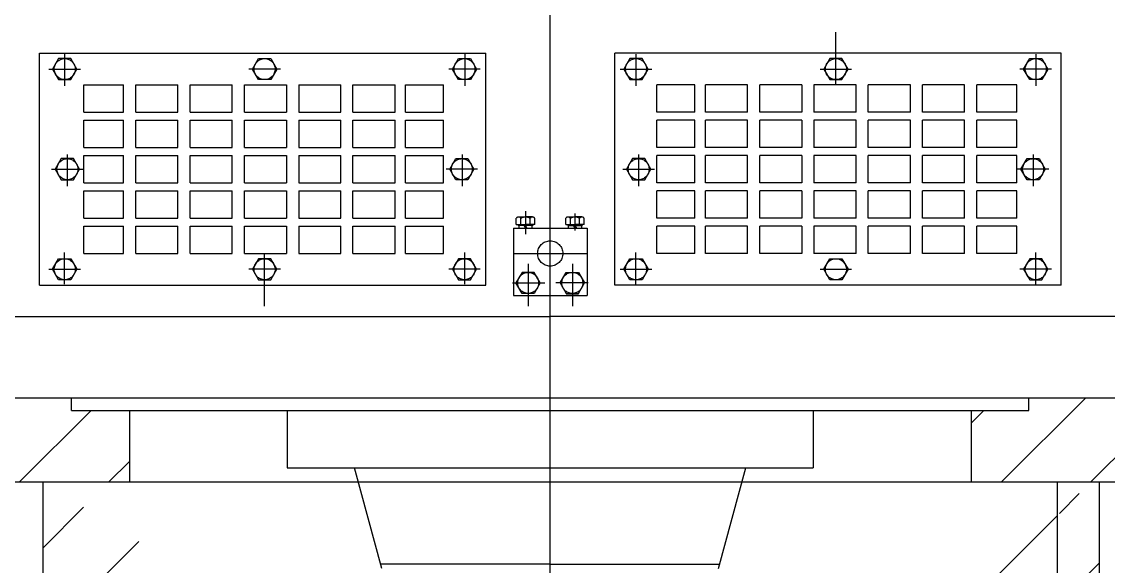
# Model space of a CAD drawing. Header units: millimetres. Extents: x 0 to 14700, y -398 to 10395.
# Drawn here: x 8429 to 8946, y 5830 to 6088 of the extents above; entities that cross this region are included whole.
import ezdxf

# ---------------------------------------------------------------- set-up
doc = ezdxf.new("R2010")
doc.units = ezdxf.units.MM
doc.header["$LTSCALE"] = 350
doc.linetypes.add('K', pattern=[2.5, 1.25, -0.25, 0.25, -0.25, 0.25, -0.25])
doc.layers.add('01', color=7, linetype='Continuous')
doc.layers.add('07', color=6, linetype='K')

# ---------------------------------------------------------------- blocks, each defined once
blk = doc.blocks.new('ererw')
at = {"layer": '07', "linetype": 'K', "ltscale": 1.5}
h = blk.add_hatch(dxfattribs=at)
h.set_pattern_fill('_USER', color=6, scale=30, angle=45, style=0, pattern_type=0)
h.set_pattern_definition([(45, (7418.683, 3841.908), (-21.2132, 21.2132), [])])
h.paths.add_polyline_path([(9749.23, 5292.4), (9776.73, 5292.4), (9776.73, 5298.4), (9899.23, 5298.4), (9899.23, 5258.4), (9749.23, 5258.4)])
h.paths.add_polyline_path([(9714.23, 4958.4), (9866.31, 4958.4), (9866.31, 4918.4), (9714.23, 4918.4)])
h.paths.add_polyline_path([(9248.23, 4958.4), (9384.23, 4958.4), (9384.23, 4918.4), (9248.23, 4918.4)])
h.paths.add_polyline_path([(9196.73, 4958.4), (9215.23, 4958.4), (9215.23, 4918.4), (9196.73, 4918.4)])
h.paths.add_polyline_path([(9178.23, 5298.4), (9178.23, 5258.4), (9349.23, 5258.4), (9349.23, 5292.4), (9321.73, 5292.4), (9321.73, 5298.4)])
edge = h.paths.add_edge_path()
edge.add_line((9790.23, 4958.4), (9790.23, 5258.4))
edge.add_line((9810.23, 4958.4), (9810.23, 5258.4))
edge.add_line((9288.23, 4958.4), (9288.23, 5258.4))
edge.add_line((9308.23, 4958.4), (9308.23, 5258.4))
at = {"layer": '07', "color": 6, "linetype": 'K', "ltscale": 1.5}
for p, q in [((9549.23, 4855.62), (9549.23, 6745.99)), ((9684.98, 5446.9), (9684.98, 5471.9)), ((9306.48, 5461.9), (9518.57, 5461.9)), ((9306.48, 5351.9), (9306.48, 5461.9)), ((9315.59, 5459.4), (9312.71, 5454.4)), ((9321.37, 5459.4), (9315.59, 5459.4)), ((9318.39, 5461.42), (9318.39, 5446.42)), ((9324.25, 5454.4), (9321.37, 5459.4)), ((9407.71, 5454.4), (9410.59, 5459.4)), ((9410.59, 5459.4), (9416.37, 5459.4)), ((9416.37, 5459.4), (9419.25, 5454.4)), ((9502.7, 5454.4), (9505.59, 5459.4)), ((9505.59, 5459.4), (9511.37, 5459.4)), ((9508.57, 5461.42), (9508.57, 5446.42)), ((9511.37, 5459.4), (9514.25, 5454.4)), ((9518.57, 5351.9), (9518.57, 5461.9)), ((9791.98, 5461.9), (9579.89, 5461.9)), ((9579.89, 5351.9), (9579.89, 5461.9)), ((9587.09, 5459.4), (9584.2, 5454.4)), ((9592.86, 5459.4), (9587.09, 5459.4)), ((9589.89, 5461.42), (9589.89, 5446.42)), ((9595.75, 5454.4), (9592.86, 5459.4)), ((9682.09, 5459.4), (9679.2, 5454.4)), ((9687.86, 5459.4), (9682.09, 5459.4)), ((9690.75, 5454.4), (9687.86, 5459.4)), ((9774.2, 5454.4), (9777.09, 5459.4)), ((9777.09, 5459.4), (9782.86, 5459.4)), ((9780.07, 5461.42), (9780.07, 5446.42)), ((9782.86, 5459.4), (9785.75, 5454.4)), ((9791.98, 5351.9), (9791.98, 5461.9)), ((9310.98, 5454.4), (9325.98, 5454.4)), ((9312.71, 5454.4), (9315.59, 5449.4)), ((9321.37, 5449.4), (9324.25, 5454.4)), ((9420.98, 5454.4), (9405.98, 5454.4)), ((9410.59, 5449.4), (9407.71, 5454.4)), ((9419.25, 5454.4), (9416.37, 5449.4)), ((9515.98, 5454.4), (9500.98, 5454.4)), ((9505.59, 5449.4), (9502.7, 5454.4)), ((9514.25, 5454.4), (9511.37, 5449.4)), ((9582.48, 5454.4), (9597.48, 5454.4)), ((9584.2, 5454.4), (9587.09, 5449.4)), ((9592.86, 5449.4), (9595.75, 5454.4)), ((9677.48, 5454.4), (9692.48, 5454.4)), ((9679.2, 5454.4), (9682.09, 5449.4)), ((9687.86, 5449.4), (9690.75, 5454.4)), ((9787.47, 5454.4), (9772.47, 5454.4)), ((9777.09, 5449.4), (9774.2, 5454.4)), ((9785.75, 5454.4), (9782.86, 5449.4)), ((9315.59, 5449.4), (9321.37, 5449.4)), ((9416.37, 5449.4), (9410.59, 5449.4)), ((9511.37, 5449.4), (9505.59, 5449.4)), ((9587.09, 5449.4), (9592.86, 5449.4)), ((9682.09, 5449.4), (9687.86, 5449.4)), ((9782.86, 5449.4), (9777.09, 5449.4)), ((9327.52, 5433.9), (9327.52, 5446.9)), ((9327.52, 5446.9), (9346.48, 5446.9)), ((9346.48, 5433.9), (9346.48, 5446.9)), ((9352.28, 5433.9), (9352.28, 5446.9)), ((9352.28, 5446.9), (9372.28, 5446.9)), ((9372.28, 5433.9), (9372.28, 5446.9)), ((9378.08, 5446.9), (9398.08, 5446.9)), ((9378.08, 5433.9), (9378.08, 5446.9)), ((9398.08, 5433.9), (9398.08, 5446.9)), ((9403.88, 5433.9), (9403.88, 5446.9)), ((9403.88, 5446.9), (9423.88, 5446.9)), ((9423.88, 5446.9), (9423.88, 5433.9)), ((9429.68, 5446.9), (9429.68, 5433.9)), ((9429.68, 5446.9), (9449.68, 5446.9)), ((9449.68, 5433.9), (9449.68, 5446.9)), ((9455.48, 5433.9), (9455.48, 5446.9)), ((9455.48, 5446.9), (9475.48, 5446.9)), ((9475.48, 5433.9), (9475.48, 5446.9)), ((9480.48, 5433.9), (9480.48, 5446.9)), ((9480.48, 5446.9), (9498.57, 5446.9)), ((9498.57, 5433.9), (9498.57, 5446.9)), ((9599.89, 5433.9), (9599.89, 5446.9)), ((9617.98, 5446.9), (9599.89, 5446.9)), ((9617.98, 5433.9), (9617.98, 5446.9)), ((9642.98, 5446.9), (9622.98, 5446.9)), ((9622.98, 5433.9), (9622.98, 5446.9)), ((9642.98, 5433.9), (9642.98, 5446.9)), ((9668.78, 5446.9), (9648.78, 5446.9)), ((9648.78, 5433.9), (9648.78, 5446.9)), ((9668.78, 5446.9), (9668.78, 5433.9)), ((9674.58, 5446.9), (9674.58, 5433.9)), ((9694.58, 5446.9), (9674.58, 5446.9)), ((9694.58, 5433.9), (9694.58, 5446.9)), ((9700.38, 5433.9), (9700.38, 5446.9)), ((9720.38, 5446.9), (9700.38, 5446.9)), ((9720.38, 5433.9), (9720.38, 5446.9)), ((9726.18, 5433.9), (9726.18, 5446.9)), ((9746.18, 5446.9), (9726.18, 5446.9)), ((9746.18, 5433.9), (9746.18, 5446.9)), ((9770.93, 5446.9), (9751.98, 5446.9)), ((9751.98, 5433.9), (9751.98, 5446.9)), ((9770.93, 5433.9), (9770.93, 5446.9)), ((9327.52, 5433.9), (9346.48, 5433.9)), ((9352.28, 5433.9), (9372.28, 5433.9)), ((9378.08, 5433.9), (9398.08, 5433.9)), ((9403.88, 5433.9), (9423.88, 5433.9)), ((9429.68, 5433.9), (9449.68, 5433.9)), ((9455.48, 5433.9), (9475.48, 5433.9)), ((9480.48, 5433.9), (9498.57, 5433.9)), ((9617.98, 5433.9), (9599.89, 5433.9)), ((9642.98, 5433.9), (9622.98, 5433.9)), ((9668.78, 5433.9), (9648.78, 5433.9)), ((9694.58, 5433.9), (9674.58, 5433.9)), ((9720.38, 5433.9), (9700.38, 5433.9)), ((9746.18, 5433.9), (9726.18, 5433.9)), ((9770.93, 5433.9), (9751.98, 5433.9)), ((9327.52, 5417.15), (9327.52, 5430.15)), ((9327.52, 5430.15), (9346.48, 5430.15)), ((9346.48, 5417.15), (9346.48, 5430.15)), ((9352.28, 5417.15), (9352.28, 5430.15)), ((9352.28, 5430.15), (9372.28, 5430.15)), ((9372.28, 5417.15), (9372.28, 5430.15)), ((9378.08, 5430.15), (9398.08, 5430.15)), ((9378.08, 5417.15), (9378.08, 5430.15)), ((9398.08, 5417.15), (9398.08, 5430.15)), ((9403.88, 5417.15), (9403.88, 5430.15)), ((9403.88, 5430.15), (9423.88, 5430.15)), ((9423.88, 5430.15), (9423.88, 5417.15)), ((9429.68, 5430.15), (9429.68, 5417.15)), ((9429.68, 5430.15), (9449.68, 5430.15)), ((9449.68, 5417.15), (9449.68, 5430.15)), ((9455.48, 5430.15), (9475.48, 5430.15)), ((9455.48, 5417.15), (9455.48, 5430.15)), ((9475.48, 5417.15), (9475.48, 5430.15)), ((9480.48, 5430.15), (9498.57, 5430.15)), ((9480.48, 5417.15), (9480.48, 5430.15)), ((9498.57, 5417.15), (9498.57, 5430.15)), ((9599.89, 5417.15), (9599.89, 5430.15)), ((9617.98, 5430.15), (9599.89, 5430.15)), ((9617.98, 5417.15), (9617.98, 5430.15)), ((9642.98, 5430.15), (9622.98, 5430.15)), ((9622.98, 5417.15), (9622.98, 5430.15)), ((9642.98, 5417.15), (9642.98, 5430.15)), ((9668.78, 5430.15), (9648.78, 5430.15)), ((9648.78, 5417.15), (9648.78, 5430.15)), ((9668.78, 5430.15), (9668.78, 5417.15)), ((9674.58, 5430.15), (9674.58, 5417.15)), ((9694.58, 5430.15), (9674.58, 5430.15)), ((9694.58, 5417.15), (9694.58, 5430.15)), ((9720.38, 5430.15), (9700.38, 5430.15)), ((9700.38, 5417.15), (9700.38, 5430.15)), ((9720.38, 5417.15), (9720.38, 5430.15)), ((9726.18, 5417.15), (9726.18, 5430.15)), ((9746.18, 5430.15), (9726.18, 5430.15)), ((9746.18, 5417.15), (9746.18, 5430.15)), ((9770.93, 5430.15), (9751.98, 5430.15)), ((9751.98, 5417.15), (9751.98, 5430.15)), ((9770.93, 5417.15), (9770.93, 5430.15)), ((9327.52, 5417.15), (9346.48, 5417.15)), ((9352.28, 5417.15), (9372.28, 5417.15)), ((9378.08, 5417.15), (9398.08, 5417.15)), ((9403.88, 5417.15), (9423.88, 5417.15)), ((9429.68, 5417.15), (9449.68, 5417.15)), ((9455.48, 5417.15), (9475.48, 5417.15)), ((9480.48, 5417.15), (9498.57, 5417.15)), ((9617.98, 5417.15), (9599.89, 5417.15)), ((9642.98, 5417.15), (9622.98, 5417.15)), ((9668.78, 5417.15), (9648.78, 5417.15)), ((9694.58, 5417.15), (9674.58, 5417.15)), ((9720.38, 5417.15), (9700.38, 5417.15)), ((9746.18, 5417.15), (9726.18, 5417.15)), ((9770.93, 5417.15), (9751.98, 5417.15)), ((9316.86, 5411.89), (9313.98, 5406.89)), ((9322.64, 5411.89), (9316.86, 5411.89)), ((9319.66, 5413.91), (9319.66, 5398.91)), ((9325.52, 5406.89), (9322.64, 5411.89)), ((9327.52, 5413.4), (9346.48, 5413.4)), ((9327.52, 5400.4), (9327.52, 5413.4)), ((9346.48, 5400.4), (9346.48, 5413.4)), ((9352.28, 5413.4), (9372.28, 5413.4)), ((9352.28, 5400.4), (9352.28, 5413.4)), ((9372.28, 5400.4), (9372.28, 5413.4)), ((9378.08, 5413.4), (9398.08, 5413.4)), ((9378.08, 5400.4), (9378.08, 5413.4)), ((9398.08, 5400.4), (9398.08, 5413.4)), ((9403.88, 5413.4), (9423.88, 5413.4)), ((9403.88, 5400.4), (9403.88, 5413.4)), ((9423.88, 5413.4), (9423.88, 5400.4)), ((9429.68, 5413.4), (9449.68, 5413.4)), ((9429.68, 5413.4), (9429.68, 5400.4)), ((9449.68, 5400.4), (9449.68, 5413.4)), ((9455.48, 5413.4), (9475.48, 5413.4)), ((9455.48, 5400.4), (9455.48, 5413.4)), ((9475.48, 5400.4), (9475.48, 5413.4)), ((9480.48, 5413.4), (9498.57, 5413.4)), ((9480.48, 5400.4), (9480.48, 5413.4)), ((9498.57, 5400.4), (9498.57, 5413.4)), ((9501.44, 5406.89), (9504.32, 5411.89)), ((9504.32, 5411.89), (9510.1, 5411.89)), ((9507.3, 5413.91), (9507.3, 5398.91)), ((9510.1, 5411.89), (9512.98, 5406.89)), ((9588.36, 5411.89), (9585.47, 5406.89)), ((9594.13, 5411.89), (9588.36, 5411.89)), ((9591.15, 5413.91), (9591.15, 5398.91)), ((9597.02, 5406.89), (9594.13, 5411.89)), ((9599.89, 5400.4), (9599.89, 5413.4)), ((9617.98, 5413.4), (9599.89, 5413.4)), ((9617.98, 5400.4), (9617.98, 5413.4)), ((9642.98, 5413.4), (9622.98, 5413.4)), ((9622.98, 5400.4), (9622.98, 5413.4)), ((9642.98, 5400.4), (9642.98, 5413.4)), ((9668.78, 5413.4), (9648.78, 5413.4)), ((9648.78, 5400.4), (9648.78, 5413.4)), ((9668.78, 5413.4), (9668.78, 5400.4)), ((9694.58, 5413.4), (9674.58, 5413.4)), ((9674.58, 5413.4), (9674.58, 5400.4)), ((9694.58, 5400.4), (9694.58, 5413.4)), ((9720.38, 5413.4), (9700.38, 5413.4)), ((9700.38, 5400.4), (9700.38, 5413.4)), ((9720.38, 5400.4), (9720.38, 5413.4)), ((9746.18, 5413.4), (9726.18, 5413.4)), ((9726.18, 5400.4), (9726.18, 5413.4)), ((9746.18, 5400.4), (9746.18, 5413.4)), ((9770.93, 5413.4), (9751.98, 5413.4)), ((9751.98, 5400.4), (9751.98, 5413.4)), ((9770.93, 5400.4), (9770.93, 5413.4)), ((9772.93, 5406.89), (9775.82, 5411.89)), ((9775.82, 5411.89), (9781.59, 5411.89)), ((9778.8, 5413.91), (9778.8, 5398.91)), ((9781.59, 5411.89), (9784.48, 5406.89)), ((9312.25, 5406.89), (9327.25, 5406.89)), ((9313.98, 5406.89), (9316.86, 5401.89)), ((9322.64, 5401.89), (9325.52, 5406.89)), ((9514.71, 5406.89), (9499.71, 5406.89)), ((9504.32, 5401.89), (9501.44, 5406.89)), ((9512.98, 5406.89), (9510.1, 5401.89)), ((9583.75, 5406.89), (9598.75, 5406.89)), ((9585.47, 5406.89), (9588.36, 5401.89)), ((9594.13, 5401.89), (9597.02, 5406.89)), ((9786.21, 5406.89), (9771.21, 5406.89)), ((9775.82, 5401.89), (9772.93, 5406.89)), ((9784.48, 5406.89), (9781.59, 5401.89)), ((9316.86, 5401.89), (9322.64, 5401.89)), ((9510.1, 5401.89), (9504.32, 5401.89)), ((9588.36, 5401.89), (9594.13, 5401.89)), ((9781.59, 5401.89), (9775.82, 5401.89)), ((9327.52, 5400.4), (9346.48, 5400.4)), ((9327.52, 5383.65), (9327.52, 5396.65)), ((9327.52, 5396.65), (9346.48, 5396.65)), ((9346.48, 5383.65), (9346.48, 5396.65)), ((9352.28, 5400.4), (9372.28, 5400.4)), ((9352.28, 5383.65), (9352.28, 5396.65)), ((9352.28, 5396.65), (9372.28, 5396.65)), ((9372.28, 5383.65), (9372.28, 5396.65)), ((9378.08, 5400.4), (9398.08, 5400.4)), ((9378.08, 5396.65), (9398.08, 5396.65)), ((9378.08, 5383.65), (9378.08, 5396.65)), ((9398.08, 5383.65), (9398.08, 5396.65)), ((9403.88, 5400.4), (9423.88, 5400.4)), ((9403.88, 5383.65), (9403.88, 5396.65)), ((9403.88, 5396.65), (9423.88, 5396.65)), ((9423.88, 5396.65), (9423.88, 5383.65)), ((9429.68, 5400.4), (9449.68, 5400.4)), ((9429.68, 5396.65), (9429.68, 5383.65)), ((9429.68, 5396.65), (9449.68, 5396.65)), ((9449.68, 5383.65), (9449.68, 5396.65)), ((9455.48, 5400.4), (9475.48, 5400.4)), ((9455.48, 5396.65), (9475.48, 5396.65)), ((9455.48, 5383.65), (9455.48, 5396.65)), ((9475.48, 5383.65), (9475.48, 5396.65)), ((9480.48, 5400.4), (9498.57, 5400.4)), ((9480.48, 5396.65), (9498.57, 5396.65)), ((9480.48, 5383.65), (9480.48, 5396.65)), ((9498.57, 5383.65), (9498.57, 5396.65)), ((9617.98, 5400.4), (9599.89, 5400.4)), ((9599.89, 5383.65), (9599.89, 5396.65)), ((9617.98, 5396.65), (9599.89, 5396.65)), ((9617.98, 5383.65), (9617.98, 5396.65)), ((9642.98, 5400.4), (9622.98, 5400.4)), ((9642.98, 5396.65), (9622.98, 5396.65)), ((9622.98, 5383.65), (9622.98, 5396.65)), ((9642.98, 5383.65), (9642.98, 5396.65)), ((9668.78, 5400.4), (9648.78, 5400.4)), ((9668.78, 5396.65), (9648.78, 5396.65)), ((9648.78, 5383.65), (9648.78, 5396.65)), ((9668.78, 5396.65), (9668.78, 5383.65)), ((9694.58, 5400.4), (9674.58, 5400.4)), ((9674.58, 5396.65), (9674.58, 5383.65)), ((9694.58, 5396.65), (9674.58, 5396.65)), ((9694.58, 5383.65), (9694.58, 5396.65)), ((9720.38, 5400.4), (9700.38, 5400.4)), ((9720.38, 5396.65), (9700.38, 5396.65)), ((9700.38, 5383.65), (9700.38, 5396.65)), ((9720.38, 5383.65), (9720.38, 5396.65)), ((9746.18, 5400.4), (9726.18, 5400.4)), ((9746.18, 5396.65), (9726.18, 5396.65)), ((9726.18, 5383.65), (9726.18, 5396.65)), ((9746.18, 5383.65), (9746.18, 5396.65)), ((9770.93, 5400.4), (9751.98, 5400.4)), ((9770.93, 5396.65), (9751.98, 5396.65)), ((9751.98, 5383.65), (9751.98, 5396.65)), ((9770.93, 5383.65), (9770.93, 5396.65)), ((9537.48, 5386.92), (9537.48, 5376.05)), ((9327.52, 5383.65), (9346.48, 5383.65)), ((9352.28, 5383.65), (9372.28, 5383.65)), ((9378.08, 5383.65), (9398.08, 5383.65)), ((9403.88, 5383.65), (9423.88, 5383.65)), ((9429.68, 5383.65), (9449.68, 5383.65)), ((9455.48, 5383.65), (9475.48, 5383.65)), ((9480.48, 5383.65), (9498.57, 5383.65)), ((9533.08, 5380.7), (9533.08, 5383.58)), ((9534.18, 5384.2), (9537.48, 5384.2)), ((9535.28, 5380.7), (9535.28, 5383.58)), ((9540.77, 5384.2), (9537.48, 5384.2)), ((9539.68, 5380.7), (9539.68, 5383.58)), ((9541.87, 5380.7), (9541.87, 5383.58)), ((9556.58, 5380.7), (9556.58, 5383.58)), ((9557.68, 5384.2), (9560.98, 5384.2)), ((9558.78, 5380.7), (9558.78, 5383.58)), ((9560.98, 5385.85), (9560.98, 5377.8)), ((9564.27, 5384.2), (9560.98, 5384.2)), ((9563.18, 5380.7), (9563.18, 5383.58)), ((9565.37, 5380.7), (9565.37, 5383.58)), ((9617.98, 5383.65), (9599.89, 5383.65)), ((9642.98, 5383.65), (9622.98, 5383.65)), ((9668.78, 5383.65), (9648.78, 5383.65)), ((9694.58, 5383.65), (9674.58, 5383.65)), ((9720.38, 5383.65), (9700.38, 5383.65)), ((9746.18, 5383.65), (9726.18, 5383.65)), ((9770.93, 5383.65), (9751.98, 5383.65)), ((9327.52, 5366.9), (9327.52, 5379.9)), ((9327.52, 5379.9), (9346.48, 5379.9)), ((9346.48, 5366.9), (9346.48, 5379.9)), ((9352.28, 5366.9), (9352.28, 5379.9)), ((9352.28, 5379.9), (9372.28, 5379.9)), ((9372.28, 5366.9), (9372.28, 5379.9)), ((9378.08, 5379.9), (9398.08, 5379.9)), ((9378.08, 5366.9), (9378.08, 5379.9)), ((9398.08, 5366.9), (9398.08, 5379.9)), ((9403.88, 5366.9), (9403.88, 5379.9)), ((9403.88, 5379.9), (9423.88, 5379.9)), ((9423.88, 5379.9), (9423.88, 5366.9)), ((9429.68, 5379.9), (9429.68, 5366.9)), ((9429.68, 5379.9), (9449.68, 5379.9)), ((9449.68, 5366.9), (9449.68, 5379.9)), ((9455.48, 5366.9), (9455.48, 5379.9)), ((9455.48, 5379.9), (9475.48, 5379.9)), ((9475.48, 5366.9), (9475.48, 5379.9)), ((9480.48, 5366.9), (9480.48, 5379.9)), ((9480.48, 5379.9), (9498.57, 5379.9)), ((9498.57, 5366.9), (9498.57, 5379.9)), ((9531.73, 5378.9), (9531.73, 5346.9)), ((9531.73, 5378.9), (9566.73, 5378.9)), ((9533.08, 5380.7), (9537.48, 5380.7)), ((9534.03, 5380.7), (9534.03, 5380.2)), ((9540.93, 5380.2), (9534.03, 5380.2)), ((9534.28, 5380.2), (9534.28, 5378.9)), ((9540.68, 5380.2), (9534.28, 5380.2)), ((9534.28, 5378.9), (9540.68, 5378.9)), ((9537.48, 5378.9), (9536.81, 5380.2)), ((9541.87, 5380.7), (9537.48, 5380.7)), ((9537.48, 5380.2), (9538.14, 5378.9)), ((9540.68, 5378.9), (9540.68, 5380.2)), ((9540.93, 5380.7), (9540.93, 5380.2)), ((9556.58, 5380.7), (9560.98, 5380.7)), ((9557.53, 5380.7), (9557.53, 5380.2)), ((9557.53, 5380.2), (9564.43, 5380.2)), ((9557.78, 5380.2), (9557.78, 5378.9)), ((9564.18, 5380.2), (9557.78, 5380.2)), ((9557.78, 5378.9), (9564.18, 5378.9)), ((9560.98, 5378.9), (9560.31, 5380.2)), ((9565.37, 5380.7), (9560.98, 5380.7)), ((9560.98, 5380.2), (9561.64, 5378.9)), ((9564.18, 5378.9), (9564.18, 5380.2)), ((9564.43, 5380.7), (9564.43, 5380.2)), ((9566.73, 5378.9), (9566.73, 5346.9)), ((9599.89, 5366.9), (9599.89, 5379.9)), ((9617.98, 5379.9), (9599.89, 5379.9)), ((9617.98, 5366.9), (9617.98, 5379.9)), ((9642.98, 5379.9), (9622.98, 5379.9)), ((9622.98, 5366.9), (9622.98, 5379.9)), ((9642.98, 5366.9), (9642.98, 5379.9)), ((9668.78, 5379.9), (9648.78, 5379.9)), ((9648.78, 5366.9), (9648.78, 5379.9)), ((9668.78, 5379.9), (9668.78, 5366.9)), ((9674.58, 5379.9), (9674.58, 5366.9)), ((9694.58, 5379.9), (9674.58, 5379.9)), ((9694.58, 5366.9), (9694.58, 5379.9)), ((9700.38, 5366.9), (9700.38, 5379.9)), ((9720.38, 5379.9), (9700.38, 5379.9)), ((9720.38, 5366.9), (9720.38, 5379.9)), ((9726.18, 5366.9), (9726.18, 5379.9)), ((9746.18, 5379.9), (9726.18, 5379.9)), ((9746.18, 5366.9), (9746.18, 5379.9)), ((9770.93, 5379.9), (9751.98, 5379.9)), ((9751.98, 5366.9), (9751.98, 5379.9)), ((9770.93, 5366.9), (9770.93, 5379.9)), ((9318.39, 5352.37), (9318.39, 5367.37)), ((9327.52, 5366.9), (9346.48, 5366.9)), ((9352.28, 5366.9), (9372.28, 5366.9)), ((9378.08, 5366.9), (9398.08, 5366.9)), ((9403.88, 5366.9), (9423.88, 5366.9)), ((9413.48, 5341.9), (9413.48, 5366.9)), ((9429.68, 5366.9), (9449.68, 5366.9)), ((9455.48, 5366.9), (9475.48, 5366.9)), ((9480.48, 5366.9), (9498.57, 5366.9)), ((9508.57, 5352.37), (9508.57, 5367.37)), ((9531.73, 5366.9), (9543.23, 5366.9)), ((9541.54, 5366.9), (9556.73, 5366.9)), ((9555.23, 5366.9), (9566.73, 5366.9)), ((9589.89, 5352.37), (9589.89, 5367.37)), ((9617.98, 5366.9), (9599.89, 5366.9)), ((9642.98, 5366.9), (9622.98, 5366.9)), ((9668.78, 5366.9), (9648.78, 5366.9)), ((9694.58, 5366.9), (9674.58, 5366.9)), ((9720.38, 5366.9), (9700.38, 5366.9)), ((9746.18, 5366.9), (9726.18, 5366.9)), ((9770.93, 5366.9), (9751.98, 5366.9)), ((9780.07, 5352.37), (9780.07, 5367.37)), ((9312.71, 5359.39), (9315.59, 5364.39)), ((9315.59, 5364.39), (9321.37, 5364.39)), ((9321.37, 5364.39), (9324.25, 5359.39)), ((9410.59, 5364.39), (9407.71, 5359.39)), ((9416.37, 5364.39), (9410.59, 5364.39)), ((9419.25, 5359.39), (9416.37, 5364.39)), ((9505.59, 5364.39), (9502.7, 5359.39)), ((9511.37, 5364.39), (9505.59, 5364.39)), ((9514.25, 5359.39), (9511.37, 5364.39)), ((9538.73, 5361.9), (9538.73, 5341.9)), ((9559.73, 5361.9), (9559.73, 5341.9)), ((9584.2, 5359.39), (9587.09, 5364.39)), ((9587.09, 5364.39), (9592.86, 5364.39)), ((9592.86, 5364.39), (9595.75, 5359.39)), ((9679.2, 5359.39), (9682.09, 5364.39)), ((9682.09, 5364.39), (9687.86, 5364.39)), ((9687.86, 5364.39), (9690.75, 5359.39)), ((9777.09, 5364.39), (9774.2, 5359.39)), ((9782.86, 5364.39), (9777.09, 5364.39)), ((9785.75, 5359.39), (9782.86, 5364.39)), ((9310.98, 5359.39), (9325.98, 5359.39)), ((9315.59, 5354.39), (9312.71, 5359.39)), ((9324.25, 5359.39), (9321.37, 5354.39)), ((9420.98, 5359.39), (9405.98, 5359.39)), ((9407.71, 5359.39), (9410.59, 5354.39)), ((9416.37, 5354.39), (9419.25, 5359.39)), ((9515.98, 5359.39), (9500.98, 5359.39)), ((9502.7, 5359.39), (9505.59, 5354.39)), ((9511.37, 5354.39), (9514.25, 5359.39)), ((9535.84, 5357.9), (9532.95, 5352.9)), ((9541.61, 5357.9), (9535.84, 5357.9)), ((9544.5, 5352.9), (9541.61, 5357.9)), ((9553.95, 5352.9), (9556.84, 5357.9)), ((9556.84, 5357.9), (9562.61, 5357.9)), ((9562.61, 5357.9), (9565.5, 5352.9)), ((9582.48, 5359.39), (9597.48, 5359.39)), ((9587.09, 5354.39), (9584.2, 5359.39)), ((9595.75, 5359.39), (9592.86, 5354.39)), ((9677.48, 5359.39), (9692.48, 5359.39)), ((9682.09, 5354.39), (9679.2, 5359.39)), ((9690.75, 5359.39), (9687.86, 5354.39)), ((9787.47, 5359.39), (9772.47, 5359.39)), ((9774.2, 5359.39), (9777.09, 5354.39)), ((9782.86, 5354.39), (9785.75, 5359.39)), ((9306.48, 5351.9), (9518.57, 5351.9)), ((9321.37, 5354.39), (9315.59, 5354.39)), ((9410.59, 5354.39), (9416.37, 5354.39)), ((9505.59, 5354.39), (9511.37, 5354.39)), ((9531.23, 5352.9), (9546.62, 5352.9)), ((9535.84, 5347.9), (9532.95, 5352.9)), ((9544.5, 5352.9), (9541.61, 5347.9)), ((9567.23, 5352.9), (9551.84, 5352.9)), ((9553.95, 5352.9), (9556.84, 5347.9)), ((9562.61, 5347.9), (9565.5, 5352.9)), ((9791.98, 5351.9), (9579.89, 5351.9)), ((9592.86, 5354.39), (9587.09, 5354.39)), ((9687.86, 5354.39), (9682.09, 5354.39)), ((9777.09, 5354.39), (9782.86, 5354.39)), ((9531.73, 5346.9), (9566.73, 5346.9)), ((9541.61, 5347.9), (9535.84, 5347.9)), ((9535.84, 5346.9), (9541.61, 5346.9)), ((9556.84, 5347.9), (9562.61, 5347.9)), ((9562.61, 5346.9), (9556.84, 5346.9)), ((9199.23, 5336.9), (9549.23, 5336.9)), ((9899.23, 5336.9), (9549.23, 5336.9)), ((9178.23, 5298.4), (9549.23, 5298.4)), ((9321.73, 5292.4), (9321.73, 5298.4)), ((9549.23, 5298.4), (9899.23, 5298.4)), ((9776.73, 5292.4), (9776.73, 5298.4)), ((9321.73, 5292.4), (9776.73, 5292.4)), ((9349.23, 5292.4), (9349.23, 5258.4)), ((9424.23, 5292.4), (9424.23, 5265.16)), ((9674.23, 5292.4), (9674.23, 5265.16)), ((9749.23, 5292.4), (9749.23, 5258.4)), ((9424.23, 5265.16), (9674.23, 5265.16)), ((9469.23, 5217.4), (9456.23, 5265.16)), ((9629.23, 5217.4), (9642.23, 5265.16)), ((9178.23, 5258.4), (9899.23, 5258.4)), ((9308.23, 4958.4), (9308.23, 5258.4)), ((9790.23, 4958.4), (9790.23, 5258.4)), ((9810.23, 4958.4), (9810.23, 5258.4)), ((9549.23, 5219.4), (9468.68, 5219.4)), ((9549.23, 5219.4), (9629.77, 5219.4))]:
    blk.add_line(p, q, dxfattribs=at)
for centre, radius in [((9318.48, 5454.4), 5), ((9413.48, 5454.4), 5), ((9508.48, 5454.4), 5), ((9589.98, 5454.4), 5), ((9684.98, 5454.4), 5), ((9779.97, 5454.4), 5), ((9319.75, 5406.89), 5), ((9507.21, 5406.89), 5), ((9591.25, 5406.89), 5), ((9778.71, 5406.89), 5), ((9549.23, 5366.9), 6), ((9318.48, 5359.39), 5), ((9413.48, 5359.39), 5), ((9508.48, 5359.39), 5), ((9589.98, 5359.39), 5), ((9684.98, 5359.39), 5), ((9779.97, 5359.39), 5), ((9538.73, 5352.9), 5), ((9559.73, 5352.9), 5)]:
    blk.add_circle(centre, radius, dxfattribs=at)
for centre, radius, start, end in [((9534.18, 5382.91), 1.28, 31.1245, 148.8755), ((9537.48, 5379.99), 4.2, 58.4851, 121.5149), ((9540.77, 5382.91), 1.28, 31.1245, 148.8755), ((9557.68, 5382.91), 1.28, 31.1245, 148.8755), ((9560.98, 5379.99), 4.2, 58.4851, 121.5149), ((9564.27, 5382.91), 1.28, 31.1245, 148.8755)]:
    blk.add_arc(centre, radius, start, end, dxfattribs=at)
for p in [(9537.48, 5380.2), (9560.98, 5380.2), (9560.98, 5378.9), (9538.73, 5352.9), (9538.73, 5352.9), (9559.73, 5352.9), (9559.73, 5352.9)]:
    blk.add_point(p, dxfattribs=at)

msp = doc.modelspace()

# ---------------------------------------------------------------- block references
at = {"layer": '01'}
msp.add_blockref('ererw', (-868.68, 611.41), dxfattribs=at)

doc.saveas('drawing.dxf')
